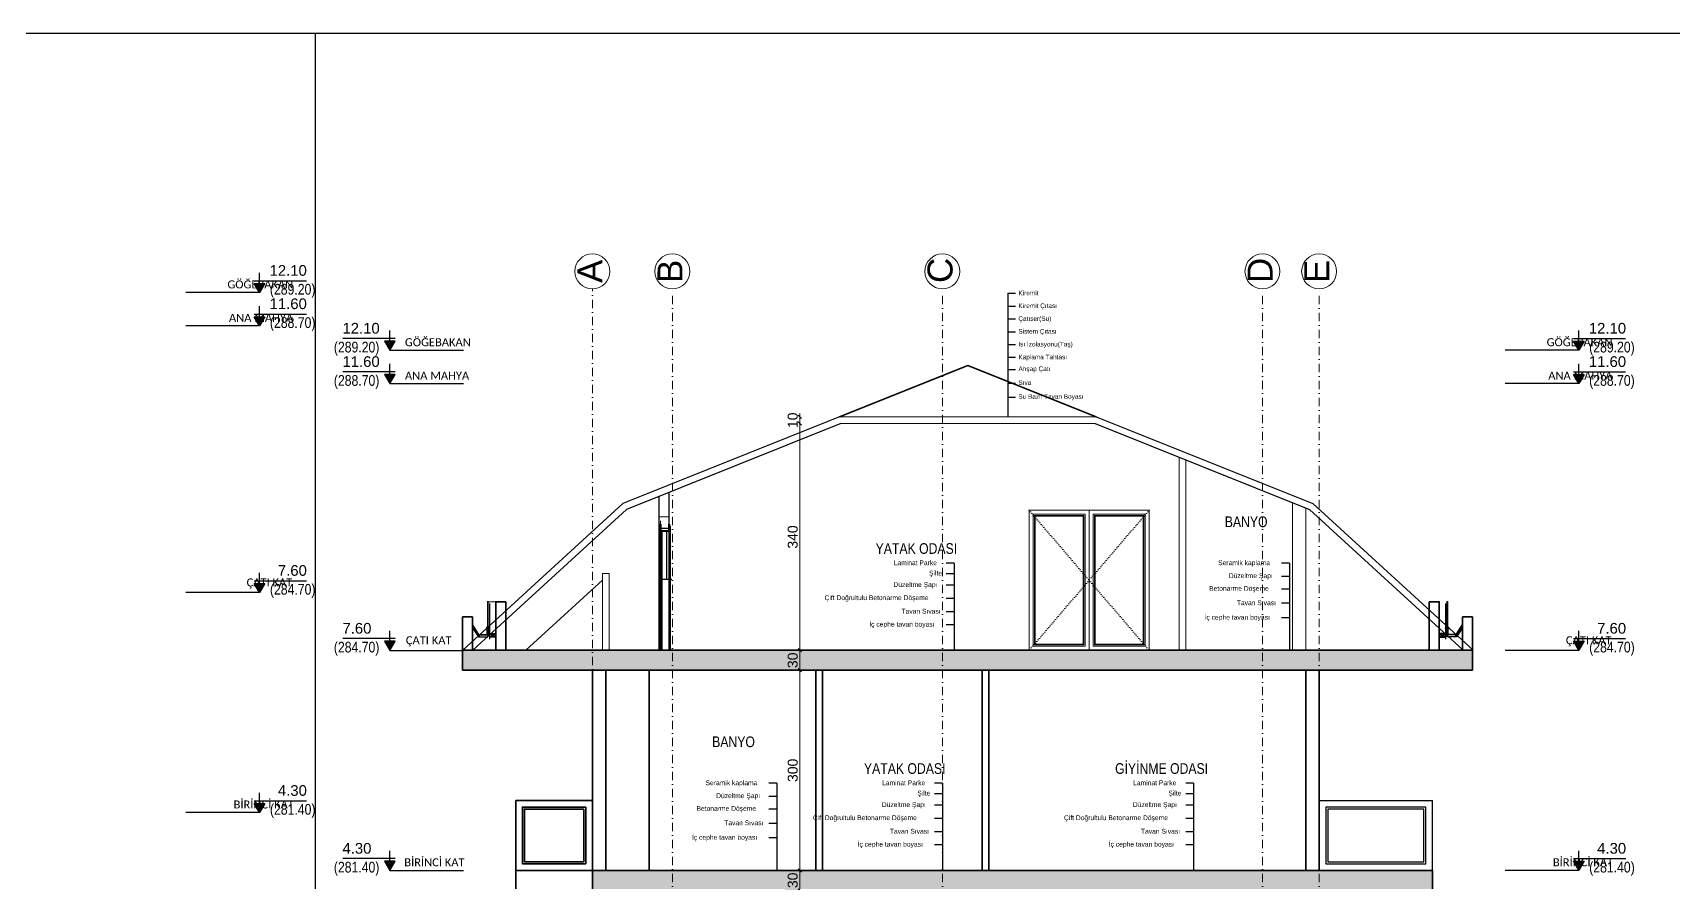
# Model space of a CAD drawing. Header units: millimetres. Extents: x 708 to 46452, y -4963 to 3960.
# Drawn here: x 22442 to 24902, y -3605 to -2332 of the extents above; entities that cross this region are included whole.
import ezdxf

# ---------------------------------------------------------------- set-up
doc = ezdxf.new("R2010")
doc.units = ezdxf.units.MM
for name, pattern in [('ACAD_ISO07W100', [3, 0, -3]), ('ACAD_ISO10W100', [18, 12, -3, 0, -3]), ('DASHDOT', [25.4, 12.7, -6.35, 0, -6.35])]:
    doc.linetypes.add(name, pattern=pattern)
for name, color, linetype, lineweight in [('00_IC_OLCU', 139, 'Continuous', 20), ('00_KOLON', 2, 'Continuous', 35), ('20', 1, 'Continuous', 0), ('AKS', 153, 'ACAD_ISO10W100', 20), ('aks ve noktalılar', 129, 'DASHDOT', 13), ('BETONARME TARAMA', 8, 'Continuous', 25), ('CS DUVAR', 6, 'Continuous', 40), ('duvar', 6, 'Continuous', 35), ('ENK_PLAN', 2, 'Continuous', 0), ('görünüş1', 251, 'Continuous', 35), ('KAPI', 133, 'Continuous', 20), ('Kapı ve Pencereler', 253, 'Continuous', 5), ('KESİTA$0$KAPLAMA', 33, 'Continuous', 25), ('KESİTA$0$Kolon', 164, 'Continuous', 35), ('KESİTA$0$OLUK', 201, 'Continuous', 25), ('KESİTA$0$STANDARD', 7, 'Continuous', 25), ('KESİTA$0$Y3', 155, 'Continuous', 25), ('Merdiven Noktalamaları', 251, 'ACAD_ISO07W100', 20), ('Y', 41, 'Continuous', 30), ('YAZI', 40, 'Continuous', 25), ('YD', 7, 'Continuous', 5), ('yerkapl', 8, 'Continuous', 5), ('Çerçeve', 8, 'Continuous', 30)]:
    doc.layers.add(name, color=color, linetype=linetype, lineweight=lineweight)
doc.layers.add('ARC-ATP-ALÜMİNYUM KORKULUK', color=152, linetype='Continuous')
doc.layers.add('KP', color=1, linetype='Continuous')
doc.layers.add('ARC-ATP-GÖRÜNÜŞ KORKULUK', color=7, linetype='Continuous', lineweight=25, true_color=0x202e69)
doc.styles.add('arial_1_18', font='arial.ttf', dxfattribs={"height": 0.2})
doc.styles.get("Standard").update_dxf_attribs({"font": 'arial.ttf'})
doc.styles.add('şenşakrak', font='swissel.ttf', dxfattribs={"height": 10})
doc.dimstyles.new('ALP_OLCU', dxfattribs={"dimscale": 0, "dimtxt": 15, "dimasz": 5, "dimexe": 0.18, "dimexo": 0.06, "dimgap": 3, "dimtad": 1, "dimdec": 0, "dimrnd": 0.1, "dimzin": 9, "dimdsep": 46, "dimtxsty": 'Standard', "dimblk": 'OBLIQUE', "dimcen": 0, "dimse1": 1, "dimse2": 1, "dimclrd": 256, "dimclre": 256, "dimclrt": 53, "dimadec": 0, "dimazin": 0, "dimtfac": 1, "dimtdec": 0, "dimtix": 1, "dimtmove": 1, "dimatfit": 3, "dimldrblk": 'ARCHTICK', "dimfxl": 0.18, "dimtolj": 1, "dimlwd": -1, "dimarcsym": 0})

# ---------------------------------------------------------------- blocks, each defined once
blk = doc.blocks.new('khjkjhkjh')
at = {"layer": 'Y'}
for p, q in [((645667.6, 4566150.1), (645667.6, 4565964.6)), ((645667.6, 4566150.1), (645678.9, 4566150.1)), ((645667.6, 4566130.9), (645678.9, 4566130.9)), ((645667.6, 4566111.7), (645678.9, 4566111.7)), ((645667.6, 4566092.5), (645678.9, 4566092.5)), ((645667.6, 4566073.3), (645678.9, 4566073.3)), ((645667.6, 4566054.2), (645678.9, 4566054.2)), ((645667.6, 4566035.9), (645678.9, 4566035.9)), ((645667.6, 4566015.4), (645678.9, 4566015.4)), ((645667.6, 4565994.5), (645678.9, 4565994.5))]:
    blk.add_line(p, q, dxfattribs=at)
at = {"layer": 'YD', "style": 'şenşakrak'}
for s, height, p in [('Kiremit', 6.91, (645683.2, 4566147.1)), ('Çatıser(Su)', 6.912, (645683.2, 4566108.7)), ('Kiremit Çıtası', 6.912, (645683.2, 4566127.9)), ('Sistem Çıtası', 6.912, (645683.2, 4566089.5)), ('Isı İzolasyonu(Taş)', 6.912, (645683.2, 4566070.3)), ('Ahşap Çatı', 6.91, (645683.4, 4566033.4)), ('Kaplama Tahtası', 6.912, (645683.2, 4566051.1)), ('Sıva', 6.91, (645683.2, 4566012.7)), ('Su Bazlı Tavan Boyası', 6.912, (645683.2, 4565991.8))]:
    blk.add_text(s, height=height, dxfattribs=at).set_placement(p)
blk = doc.blocks.new('gae')
at = {"layer": 'yerkapl'}
blk.add_hatch(color=256, dxfattribs=at).paths.add_polyline_path([(10.1, 17.5), (-10.1, 17.5), (0, 0)])
for p, q in [((0, 17.5), (0, 37.6)), ((0, 17.5), (0, 37.6)), ((-10.1, 22.5), (89.7, 22.5)), ((-10.1, 22.5), (89.7, 22.5)), ((0, 0), (-10.1, 17.5)), ((-10.1, 17.5), (10.1, 17.5)), ((0, 0), (-10.1, 17.5)), ((-10.1, 17.5), (10.1, 17.5)), ((10.1, 17.5), (0, 0)), ((10.1, 17.5), (0, 0))]:
    blk.add_line(p, q)
blk.add_lwpolyline([(0, 0), (-98.9, 0)])
blk = doc.blocks.new('UDTYUU')
blk.add_line((-169286.9, 45227.8), (-169397.4, 45227.8))
at = {"xscale": 0.7839999999999999, "yscale": 0.7839999999999999, "zscale": 0.7839999999999999}
blk.add_blockref('gae', (-169286.9, 45227.8), dxfattribs=at)
blk = doc.blocks.new('_Oblique')
at = {"color": 0, "linetype": 'ByBlock', "lineweight": -2}
blk.add_line((-0.5, -0.5), (0.5, 0.5), dxfattribs=at)
blk = doc.blocks.new('*D1456')
at = {"layer": '00_IC_OLCU', "transparency": 16777216}
blk.add_line((23592.2, -3617.7), (23592.2, -3587.7), dxfattribs=at)
at = {"layer": 'Defpoints', "color": 0, "transparency": 16777216}
for p in [(23301.1, -3587.7), (23592.2, -3587.7), (23281.1, -3617.7)]:
    blk.add_point(p, dxfattribs=at)
at = {"layer": '00_IC_OLCU', "transparency": 16777216, "xscale": 5, "yscale": 5, "zscale": 5}
for p, rotation in [((23592.2, -3587.7), 90), ((23592.2, -3617.7), 270)]:
    blk.add_blockref('_Oblique', p, dxfattribs=dict(at, rotation=rotation))
at = {"layer": '00_IC_OLCU', "color": 53, "transparency": 16777216, "insert": (23581.6, -3602.7), "char_height": 15, "attachment_point": 5, "rotation": 90}
blk.add_mtext('\\A1;30', dxfattribs=at)
blk = doc.blocks.new('_ArchTick')
at = {"color": 0, "linetype": 'ByBlock', "const_width": 0.15}
blk.add_lwpolyline([(-0.5, -0.5), (0.5, 0.5)], dxfattribs=at)
blk = doc.blocks.new('*D1457')
at = {"layer": '00_IC_OLCU', "transparency": 16777216}
blk.add_line((23592.2, -3587.7), (23592.2, -3287.7), dxfattribs=at)
at = {"layer": 'Defpoints', "color": 0, "transparency": 16777216}
for p in [(23592.2, -3287.7), (23616.1, -3287.7), (23301.1, -3587.7)]:
    blk.add_point(p, dxfattribs=at)
at = {"layer": '00_IC_OLCU', "transparency": 16777216, "xscale": 5, "yscale": 5, "zscale": 5}
for p, rotation in [((23592.2, -3287.7), 90), ((23592.2, -3587.7), 270)]:
    blk.add_blockref('_Oblique', p, dxfattribs=dict(at, rotation=rotation))
at = {"layer": '00_IC_OLCU', "color": 53, "transparency": 16777216, "insert": (23581.6, -3437.7), "char_height": 15, "attachment_point": 5, "rotation": 90}
blk.add_mtext('\\A1;300', dxfattribs=at)
blk = doc.blocks.new('*D1458')
at = {"layer": '00_IC_OLCU', "transparency": 16777216}
blk.add_line((23592.2, -3287.7), (23592.2, -3257.7), dxfattribs=at)
at = {"layer": 'Defpoints', "color": 0, "transparency": 16777216}
for p in [(23592.2, -3257.7), (23843.6, -3257.7), (23616.1, -3287.7)]:
    blk.add_point(p, dxfattribs=at)
at = {"layer": '00_IC_OLCU', "transparency": 16777216, "xscale": 5, "yscale": 5, "zscale": 5}
for p, rotation in [((23592.2, -3257.7), 90), ((23592.2, -3287.7), 270)]:
    blk.add_blockref('_Oblique', p, dxfattribs=dict(at, rotation=rotation))
at = {"layer": '00_IC_OLCU', "color": 53, "transparency": 16777216, "insert": (23581.6, -3272.7), "char_height": 15, "attachment_point": 5, "rotation": 90}
blk.add_mtext('\\A1;30', dxfattribs=at)
blk = doc.blocks.new('*D1459')
at = {"layer": '00_IC_OLCU', "transparency": 16777216}
blk.add_line((23592.2, -3257.7), (23592.2, -2917.7), dxfattribs=at)
at = {"layer": 'Defpoints', "color": 0, "transparency": 16777216}
for p in [(23592.2, -2917.7), (23653.8, -2917.7), (23843.6, -3257.7)]:
    blk.add_point(p, dxfattribs=at)
at = {"layer": '00_IC_OLCU', "transparency": 16777216, "xscale": 5, "yscale": 5, "zscale": 5}
for p, rotation in [((23592.2, -2917.7), 90), ((23592.2, -3257.7), 270)]:
    blk.add_blockref('_Oblique', p, dxfattribs=dict(at, rotation=rotation))
at = {"layer": '00_IC_OLCU', "color": 53, "transparency": 16777216, "insert": (23581.6, -3087.7), "char_height": 15, "attachment_point": 5, "rotation": 90}
blk.add_mtext('\\A1;340', dxfattribs=at)
blk = doc.blocks.new('*D1460')
at = {"layer": '00_IC_OLCU', "transparency": 16777216}
for p, q in [((23592.2, -2907.7), (23592.2, -2902.7)), ((23592.2, -2917.7), (23592.2, -2907.7)), ((23592.2, -2917.7), (23592.2, -2922.7))]:
    blk.add_line(p, q, dxfattribs=at)
at = {"layer": 'Defpoints', "color": 0, "transparency": 16777216}
for p in [(23592.2, -2907.7), (23651.9, -2907.7), (23653.8, -2917.7)]:
    blk.add_point(p, dxfattribs=at)
at = {"layer": '00_IC_OLCU', "transparency": 16777216, "xscale": 5, "yscale": 5, "zscale": 5}
for p, rotation in [((23592.2, -2907.7), 270), ((23592.2, -2917.7), 90)]:
    blk.add_blockref('_Oblique', p, dxfattribs=dict(at, rotation=rotation))
at = {"layer": '00_IC_OLCU', "color": 53, "transparency": 16777216, "insert": (23581.6, -2912.7), "char_height": 15, "attachment_point": 5, "rotation": 90}
blk.add_mtext('\\A1;10', dxfattribs=at)

msp = doc.modelspace()

# ---------------------------------------------------------------- hatches: boundary and pattern name
at = {"layer": 'BETONARME TARAMA'}
h = msp.add_hatch(dxfattribs=at)
h.set_pattern_fill('ANSI36', color=256, scale=3)
h.set_pattern_definition([(45, (4658.086, -4800.719), (5.051394, 18.5217782), [23.8125, -4.7625, 0, -4.7625])])
h.paths.add_polyline_path([(23086.135, -3257.688), (23086.135, -3287.688), (24601.135, -3287.688), (24601.135, -3257.688)])
h = msp.add_hatch(dxfattribs=at)
h.set_pattern_fill('ANSI36', color=256, scale=3)
h.set_pattern_definition([(45, (13010.898, -4387.723), (5.051394, 18.521778), [23.8125, -4.7625, 0, -4.7625])])
h.paths.add_polyline_path([(24371.135, -4297.688), (24371.135, -4247.688), (23336.135, -4247.688), (23336.135, -4297.688)])
h.paths.add_polyline_path([(24541.135, -3947.688), (24541.135, -3917.688), (23281.135, -3917.688), (23281.135, -3947.688)])
h.paths.add_polyline_path([(23281.135, -3587.688), (23281.135, -3617.688), (24541.135, -3617.688), (24541.135, -3587.688)])

# ---------------------------------------------------------------- linework, layer by layer
for p, q in [((23126.547, -3187.336), (23126.547, -3241.113)), ((24560.722, -3187.336), (24560.722, -3241.113))]:
    msp.add_line(p, q)
at = {"lineweight": -2}
for p, q in [((23124.547, -3224.163), (23126.547, -3234.164)), ((23124.547, -3234.164), (23126.547, -3224.163)), ((23124.547, -3224.163), (23126.547, -3234.164)), ((23124.547, -3234.164), (23126.547, -3224.163)), ((23124.548, -3223.957), (23126.548, -3233.958)), ((23124.548, -3233.958), (23126.548, -3223.957)), ((23124.548, -3223.957), (23126.548, -3233.958)), ((23124.548, -3233.958), (23126.548, -3223.957)), ((24562.721, -3223.957), (24560.721, -3233.958)), ((24562.721, -3233.958), (24560.721, -3223.957)), ((24562.721, -3223.957), (24560.721, -3233.958)), ((24562.721, -3233.958), (24560.721, -3223.957)), ((24562.722, -3224.163), (24560.722, -3234.164)), ((24562.722, -3234.164), (24560.722, -3224.163)), ((24562.722, -3224.163), (24560.722, -3234.164)), ((24562.722, -3234.164), (24560.722, -3224.163))]:
    msp.add_line(p, q, dxfattribs=at)
for points in [[(23392.603, -3151.291), (23392.603, -3078.438)], [(23400.13, -3151.291), (23385.077, -3151.291)], [(23086.135, -3207.722), (23086.195, -3207.688)], [(24601.135, -3207.722), (24601.074, -3207.688)]]:
    msp.add_lwpolyline(points)
for points in [[(23126.547, -3234.164), (23126.547, -3234.164), (23124.547, -3234.164), (23124.547, -3224.163), (23126.547, -3224.163), (23126.547, -3234.164)], [(23126.547, -3234.164), (23126.547, -3234.164), (23124.547, -3234.164), (23124.547, -3224.163), (23126.547, -3224.163), (23126.547, -3234.164)], [(23126.548, -3233.958), (23126.548, -3233.958), (23124.548, -3233.958), (23124.548, -3223.957), (23126.548, -3223.957), (23126.548, -3233.958)], [(23126.548, -3233.958), (23126.548, -3233.958), (23124.548, -3233.958), (23124.548, -3223.957), (23126.548, -3223.957), (23126.548, -3233.958)], [(24560.721, -3233.958), (24560.721, -3233.958), (24562.721, -3233.958), (24562.721, -3223.957), (24560.721, -3223.957), (24560.721, -3233.958)], [(24560.721, -3233.958), (24560.721, -3233.958), (24562.721, -3233.958), (24562.721, -3223.957), (24560.721, -3223.957), (24560.721, -3233.958)], [(24560.722, -3234.164), (24560.722, -3234.164), (24562.722, -3234.164), (24562.722, -3224.163), (24560.722, -3224.163), (24560.722, -3234.164)], [(24560.722, -3234.164), (24560.722, -3234.164), (24562.722, -3234.164), (24562.722, -3224.163), (24560.722, -3224.163), (24560.722, -3234.164)]]:
    msp.add_lwpolyline(points, dxfattribs=at)
at = {"layer": '00_KOLON'}
for p, q in [((23136.135, -3184.637), (23136.135, -3257.688)), ((24551.135, -3184.637), (24551.135, -3257.688)), ((23086.135, -3257.688), (23086.135, -3207.688)), ((23086.135, -3207.688), (23101.135, -3207.688)), ((23101.135, -3207.688), (23101.135, -3257.688)), ((23136.135, -3207.688), (23136.135, -3257.688)), ((24551.135, -3207.688), (24551.135, -3257.688)), ((24601.135, -3207.688), (24586.135, -3207.688)), ((24586.135, -3207.688), (24586.135, -3257.688)), ((24601.135, -3257.688), (24601.135, -3207.688)), ((24601.135, -3257.688), (23086.135, -3257.688)), ((24601.135, -3287.688), (23086.135, -3287.688)), ((23281.135, -3587.688), (23281.135, -3287.688)), ((23301.135, -3587.688), (23301.135, -3287.688)), ((23616.135, -3587.688), (23616.135, -3287.688)), ((23626.135, -3587.688), (23626.135, -3287.688)), ((23865.942, -3587.688), (23865.942, -3287.688)), ((23875.942, -3587.688), (23875.942, -3287.688)), ((24351.135, -3587.688), (24351.135, -3287.688)), ((24371.135, -3587.688), (24371.135, -3287.688)), ((24541.135, -3587.688), (23281.135, -3587.688)), ((23281.135, -3947.688), (23281.135, -3587.688))]:
    msp.add_line(p, q, dxfattribs=at)
for points in [[(23136.135, -3257.688), (23136.135, -3185.004), (23151.135, -3185.004), (23151.135, -3257.688)], [(24551.135, -3257.688), (24551.135, -3185.004), (24536.135, -3185.004), (24536.135, -3257.688)], [(23086.135, -3287.688), (23086.135, -3257.688)], [(23086.135, -3287.688), (23086.135, -3257.688)], [(24601.135, -3287.688), (24601.135, -3257.688)], [(24601.135, -3287.688), (24601.135, -3257.688)], [(24541.135, -3617.688), (24541.135, -3587.688)]]:
    msp.add_lwpolyline(points, dxfattribs=at)
at = {"layer": '20'}
for p, q in [((23651.877, -2907.688), (24036.877, -2907.688)), ((23653.803, -2917.688), (24034.951, -2917.688)), ((24161.135, -2968.161), (24161.135, -3257.688)), ((24171.135, -2972.161), (24171.135, -3257.688)), ((24331.135, -3036.161), (24331.135, -3257.688)), ((24351.135, -3044.161), (24351.135, -3257.688)), ((23381.277, -3146.58), (23385.987, -3151.291))]:
    msp.add_line(p, q, dxfattribs=at)
at = {"layer": 'AKS', "color": 30, "linetype": 'Continuous', "lineweight": 5}
for centre in [(23281.135, -2689.339), (23401.135, -2689.339), (23806.135, -2689.339), (24286.135, -2689.339), (24371.135, -2689.339)]:
    msp.add_circle(centre, 26.25, dxfattribs=at)
at = {"layer": 'aks ve noktalılar'}
for points in [[(23281.135, -3305.589), (23281.135, -2715.589)], [(23401.135, -4676.598), (23401.135, -2715.589)], [(23806.135, -4676.598), (23806.135, -2715.589)], [(24286.135, -4676.598), (24286.135, -2715.589)], [(24371.135, -4676.598), (24371.135, -2715.589)], [(23281.135, -4676.598), (23281.135, -3305.589)]]:
    msp.add_lwpolyline(points, dxfattribs=at)
at = {"layer": 'ARC-ATP-ALÜMİNYUM KORKULUK'}
for p, q in [((24371.135, -3587.688), (24371.135, -3482.688)), ((24541.135, -3587.688), (24541.135, -3482.688))]:
    msp.add_line(p, q, dxfattribs=at)
msp.add_lwpolyline([(24371.135, -3482.688), (24541.135, -3482.688)], dxfattribs=at)
at = {"layer": 'ARC-ATP-GÖRÜNÜŞ KORKULUK'}
for points in [[(24531.135, -3492.688), (24381.135, -3492.688), (24381.135, -3577.688), (24531.135, -3577.688)], [(24528.135, -3495.688), (24384.135, -3495.688), (24384.135, -3574.688), (24528.135, -3574.688)]]:
    msp.add_lwpolyline(points, close=True, dxfattribs=at)
at = {"layer": 'CS DUVAR'}
for p, q in [((23383.135, -3068.438), (23383.135, -3257.688)), ((23383.135, -3078.438), (23383.135, -3074.455)), ((23396.135, -3068.438), (23396.135, -3257.688)), ((23396.135, -3078.438), (23396.135, -3068.438)), ((23383.135, -3078.438), (23398.135, -3078.438))]:
    msp.add_line(p, q, dxfattribs=at)
at = {"layer": 'duvar'}
for points in [[(23136.135, -3257.688), (23136.135, -3184.832), (23151.135, -3185.004), (23151.135, -3257.688), (23136.135, -3257.688)], [(24551.135, -3257.688), (24551.135, -3184.832), (24536.135, -3185.004), (24536.135, -3257.688), (24551.135, -3257.688)]]:
    msp.add_lwpolyline(points, dxfattribs=at)
at = {"layer": 'ENK_PLAN'}
msp.add_line((23296.135, -3257.688), (23296.135, -3142.688), dxfattribs=at)
for points in [[(23381.135, -3057.688), (23396.135, -3057.688), (23396.135, -3257.688)], [(23381.135, -3257.688), (23381.135, -3068.438)], [(23296.135, -3142.688), (23306.135, -3142.688)], [(23306.135, -3142.688), (23306.135, -3257.688)], [(23136.135, -3185.004), (23123.547, -3185.004)], [(23096.135, -3257.688), (24601.135, -3257.688)]]:
    msp.add_lwpolyline(points, dxfattribs=at)
at = {"layer": 'görünüş1'}
for p, q in [((23366.135, -3587.688), (23366.135, -3287.688)), ((23166.135, -3587.688), (23166.135, -3482.688))]:
    msp.add_line(p, q, dxfattribs=at)
for points in [[(23651.877, -2907.688), (23844.377, -2830.688), (24036.877, -2907.688)], [(23166.135, -3482.688), (23281.135, -3482.688)], [(23281.135, -3617.688), (23166.135, -3617.688), (23166.135, -3587.688), (23281.135, -3587.688)]]:
    msp.add_lwpolyline(points, dxfattribs=at)
for points in [[(23271.135, -3492.688), (23176.135, -3492.688), (23176.135, -3577.688), (23271.135, -3577.688)], [(23268.135, -3495.688), (23179.135, -3495.688), (23179.135, -3574.688), (23268.135, -3574.688)]]:
    msp.add_lwpolyline(points, close=True, dxfattribs=at)
at = {"layer": 'KAPI'}
for p, q in [((23381.277, -3257.688), (23381.277, -3079.094)), ((23381.977, -3257.688), (23381.977, -3079.363)), ((23398.135, -3078.438), (23383.135, -3078.438)), ((23385.077, -3257.688), (23385.077, -3078.438)), ((23385.777, -3257.688), (23385.777, -3078.438)), ((23396.135, -3081.438), (23396.135, -3257.688)), ((23398.13, -3078.851), (23398.13, -3257.688))]:
    msp.add_line(p, q, dxfattribs=at)
msp.add_lwpolyline([(23381.135, -3057.688), (23381.135, -3068.038, 0.41421356), (23381.535, -3068.438), (23383.135, -3068.438), (23383.135, -3063.705)], format="xyb", dxfattribs=at)
msp.add_lwpolyline([(23396.135, -3079.188), (23396.135, -3071.688), (23397.735, -3071.688, -0.41421356), (23398.135, -3072.088), (23398.135, -3078.788, -0.41421356), (23397.735, -3079.188)], format="xyb", close=True, dxfattribs=at)
at = {"layer": 'Kapı ve Pencereler'}
for points in [[(23936.135, -3257.688), (24026.135, -3257.688), (24026.135, -3047.688), (23936.135, -3047.688)], [(24116.135, -3257.688), (24026.135, -3257.688), (24026.135, -3047.688), (24116.135, -3047.688)], [(23942.135, -3251.688), (24020.135, -3251.688), (24020.135, -3053.688), (23942.135, -3053.688)], [(23944.135, -3249.688), (24018.135, -3249.688), (24018.135, -3055.688), (23944.135, -3055.688)], [(23945.135, -3248.688), (24017.135, -3248.688), (24017.135, -3056.688), (23945.135, -3056.688)], [(24110.135, -3251.688), (24032.135, -3251.688), (24032.135, -3053.688), (24110.135, -3053.688)], [(24108.135, -3249.688), (24034.135, -3249.688), (24034.135, -3055.688), (24108.135, -3055.688)], [(24107.135, -3248.688), (24035.135, -3248.688), (24035.135, -3056.688), (24107.135, -3056.688)]]:
    msp.add_lwpolyline(points, close=True, dxfattribs=at)
at = {"layer": 'KESİTA$0$KAPLAMA', "lineweight": -2}
for p, q in [((23124.547, -3222.653), (23125.025, -3224.099)), ((23124.547, -3222.653), (23125.025, -3224.099)), ((23124.548, -3222.447), (23125.025, -3223.893)), ((23124.548, -3222.447), (23125.025, -3223.893)), ((24562.721, -3222.447), (24562.244, -3223.893)), ((24562.721, -3222.447), (24562.244, -3223.893)), ((24562.722, -3222.653), (24562.245, -3224.099)), ((24562.722, -3222.653), (24562.245, -3224.099))]:
    msp.add_line(p, q, dxfattribs=at)
at = {"layer": 'KESİTA$0$Kolon', "lineweight": -2}
for p, q in [((23123.547, -3184.432), (23123.547, -3234.426)), ((23123.547, -3184.432), (23123.547, -3234.426)), ((23123.547, -3186.726), (23123.547, -3234.632)), ((23123.547, -3186.726), (23123.547, -3234.632)), ((23124.047, -3184.152), (23124.047, -3234.96)), ((23124.047, -3184.152), (23124.047, -3235.166)), ((24563.222, -3184.152), (24563.222, -3234.96)), ((24563.222, -3184.152), (24563.222, -3235.166)), ((24563.722, -3184.432), (24563.722, -3234.426)), ((24563.722, -3184.432), (24563.722, -3234.426)), ((24563.722, -3186.726), (24563.722, -3234.632)), ((24563.722, -3186.726), (24563.722, -3234.632)), ((23110.551, -3234.423), (23101.135, -3219.924)), ((23110.551, -3234.423), (23101.135, -3219.924)), ((23112.073, -3237.685), (23101.135, -3220.842)), ((24575.196, -3237.685), (24586.135, -3220.842)), ((24576.718, -3234.423), (24586.135, -3219.924)), ((24576.718, -3234.423), (24586.135, -3219.924))]:
    msp.add_line(p, q, dxfattribs=at)
for points in [[(23101.135, -3223.786), (23110.161, -3237.685), (23124.047, -3237.685), (23124.047, -3184.152)], [(24586.135, -3223.786), (24577.108, -3237.685), (24563.222, -3237.685), (24563.222, -3184.152)], [(23108.639, -3234.423), (23123.547, -3234.423)], [(24578.63, -3234.423), (24563.722, -3234.423)]]:
    msp.add_lwpolyline(points, dxfattribs=at)
at = {"layer": 'KESİTA$0$OLUK', "lineweight": -2}
for p, q in [((23110.887, -3234.023), (23101.135, -3219.006)), ((23110.887, -3234.023), (23101.135, -3219.006)), ((23122.065, -3222.829), (23122.065, -3225.034)), ((23122.065, -3222.829), (23123.148, -3222.829)), ((23122.065, -3222.829), (23122.065, -3225.034)), ((23122.065, -3222.829), (23123.148, -3222.829)), ((23122.065, -3223.035), (23122.065, -3225.24)), ((23122.065, -3223.035), (23123.147, -3223.035)), ((23122.065, -3223.035), (23122.065, -3225.24)), ((23122.065, -3223.035), (23123.147, -3223.035)), ((23123.147, -3223.035), (23123.147, -3234.229)), ((23123.148, -3222.829), (23123.148, -3234.023)), ((24564.121, -3222.829), (24564.121, -3234.023)), ((24565.204, -3222.829), (24564.121, -3222.829)), ((24565.204, -3222.829), (24564.121, -3222.829)), ((24564.122, -3223.035), (24564.122, -3234.229)), ((24565.204, -3223.035), (24564.122, -3223.035)), ((24565.204, -3223.035), (24564.122, -3223.035)), ((24565.204, -3222.829), (24565.204, -3225.034)), ((24565.204, -3222.829), (24565.204, -3225.034)), ((24565.204, -3223.035), (24565.204, -3225.24)), ((24565.204, -3223.035), (24565.204, -3225.24)), ((24576.382, -3234.023), (24586.135, -3219.006)), ((24576.382, -3234.023), (24586.135, -3219.006)), ((23121.619, -3225.535), (23122.565, -3225.535)), ((23121.619, -3225.535), (23122.565, -3225.535)), ((23121.62, -3225.329), (23122.565, -3225.329)), ((23121.62, -3225.329), (23122.565, -3225.329)), ((23122.565, -3223.229), (23122.565, -3225.329)), ((23122.565, -3223.229), (23122.565, -3225.329)), ((23122.565, -3223.435), (23122.565, -3225.535)), ((23122.565, -3223.435), (23122.565, -3225.535)), ((24564.704, -3223.229), (24564.704, -3225.329)), ((24564.704, -3223.229), (24564.704, -3225.329)), ((24564.704, -3223.435), (24564.704, -3225.535)), ((24564.704, -3223.435), (24564.704, -3225.535)), ((24565.649, -3225.329), (24564.704, -3225.329)), ((24565.649, -3225.329), (24564.704, -3225.329)), ((24565.65, -3225.535), (24564.704, -3225.535)), ((24565.65, -3225.535), (24564.704, -3225.535))]:
    msp.add_line(p, q, dxfattribs=at)
for points in [[(23108.976, -3234.023), (23123.148, -3234.023), (23123.148, -3222.829)], [(24578.294, -3234.023), (24564.121, -3234.023), (24564.121, -3222.829)]]:
    msp.add_lwpolyline(points, dxfattribs=at)
at = {"layer": 'KESİTA$0$STANDARD', "color": 240, "linetype": 'ByBlock', "lineweight": 13}
for p, q in [((23125.046, -3223.957), (23124.512, -3222.338)), ((23125.046, -3223.957), (23124.512, -3222.338)), ((23125.046, -3224.163), (23124.512, -3222.544)), ((23125.046, -3224.163), (23124.512, -3222.544)), ((24562.223, -3223.957), (24562.757, -3222.338)), ((24562.223, -3223.957), (24562.757, -3222.338)), ((24562.223, -3224.163), (24562.758, -3222.544)), ((24562.223, -3224.163), (24562.758, -3222.544)), ((23126.852, -3229.636), (23126.547, -3228.714)), ((23126.852, -3229.636), (23126.547, -3228.714)), ((23126.852, -3229.43), (23126.548, -3228.507)), ((23126.852, -3229.43), (23126.548, -3228.507)), ((24560.417, -3229.43), (24560.721, -3228.507)), ((24560.417, -3229.43), (24560.721, -3228.507)), ((24560.417, -3229.636), (24560.722, -3228.714)), ((24560.417, -3229.636), (24560.722, -3228.714))]:
    msp.add_line(p, q, dxfattribs=at)
at = {"layer": 'KESİTA$0$Y3', "lineweight": -2}
for p, q in [((23136.134, -3232.891, 705.999), (23127.073, -3237.891)), ((23136.134, -3237.891, 705.999), (23127.073, -3232.891)), ((23136.134, -3232.891, 705.999), (23127.073, -3237.891)), ((23136.134, -3237.891, 705.999), (23127.073, -3232.891)), ((23136.135, -3232.685, 705.999), (23127.074, -3237.685)), ((23136.135, -3237.685, 705.999), (23127.074, -3232.685)), ((23136.135, -3232.685, 705.999), (23127.074, -3237.685)), ((23136.135, -3237.685, 705.999), (23127.074, -3232.685)), ((24551.135, -3232.685, 705.999), (24560.195, -3237.685)), ((24551.135, -3237.685, 705.999), (24560.195, -3232.685)), ((24551.135, -3232.685, 705.999), (24560.195, -3237.685)), ((24551.135, -3237.685, 705.999), (24560.195, -3232.685)), ((24551.135, -3232.891, 705.999), (24560.196, -3237.891)), ((24551.135, -3237.891, 705.999), (24560.196, -3232.891)), ((24551.135, -3232.891, 705.999), (24560.196, -3237.891)), ((24551.135, -3237.891, 705.999), (24560.196, -3232.891))]:
    msp.add_line(p, q, dxfattribs=at)
for points in [[(23136.134, -3237.891), (23127.073, -3237.891), (23127.073, -3232.891), (23136.134, -3232.891)], [(23136.134, -3237.891), (23127.073, -3237.891), (23127.073, -3232.891), (23136.134, -3232.891)], [(23136.135, -3237.685), (23127.074, -3237.685), (23127.074, -3232.685), (23136.135, -3232.685)], [(23136.135, -3237.685), (23127.074, -3237.685), (23127.074, -3232.685), (23136.135, -3232.685)], [(24551.135, -3237.685), (24560.195, -3237.685), (24560.195, -3232.685), (24551.135, -3232.685)], [(24551.135, -3237.685), (24560.195, -3237.685), (24560.195, -3232.685), (24551.135, -3232.685)], [(24551.135, -3237.891), (24560.196, -3237.891), (24560.196, -3232.891), (24551.135, -3232.891)], [(24551.135, -3237.891), (24560.196, -3237.891), (24560.196, -3232.891), (24551.135, -3232.891)]]:
    msp.add_lwpolyline(points, close=True, dxfattribs=at)
at = {"layer": 'KP'}
for p, q in [((23651.877, -2907.688), (23326.877, -3037.688)), ((23653.803, -2917.688), (23332.287, -3046.294)), ((24034.951, -2917.688), (24356.467, -3046.294)), ((24036.877, -2907.688), (24361.877, -3037.688)), ((23396.135, -3257.688), (23396.135, -3020.755)), ((23326.877, -3037.688), (23086.877, -3257.688)), ((23332.287, -3046.294), (23101.676, -3257.688)), ((23381.135, -3257.688), (23381.135, -3026.755)), ((24356.467, -3046.294), (24587.078, -3257.688)), ((24361.877, -3037.688), (24601.877, -3257.688))]:
    msp.add_line(p, q, dxfattribs=at)
for points in [[(23383.135, -3072.521), (23381.135, -3074.355)], [(23381.135, -3074.355), (23398.135, -3074.355)], [(23296.135, -3152.271), (23181.135, -3257.688)]]:
    msp.add_lwpolyline(points, dxfattribs=at)
at = {"layer": 'Merdiven Noktalamaları'}
for p, q in [((23936.135, -3047.688), (24026.135, -3152.688)), ((24116.135, -3047.688), (24026.135, -3152.688)), ((24026.135, -3152.688), (23936.135, -3257.688)), ((24026.135, -3152.688), (24116.135, -3257.688))]:
    msp.add_line(p, q, dxfattribs=at)
at = {"layer": 'Y'}
for p, q in [((23823.635, -3126.814), (23811.819, -3126.814)), ((23823.635, -3142.891), (23811.819, -3142.891)), ((23823.635, -3126.814), (23823.635, -3257.688)), ((24326.528, -3126.814), (24314.713, -3126.814)), ((24326.528, -3146.807), (24314.713, -3146.807)), ((24326.528, -3126.814), (24326.528, -3257.688)), ((23823.635, -3160.109), (23811.819, -3160.109)), ((24326.528, -3165.8), (24314.713, -3165.8)), ((23823.635, -3179.768), (23811.819, -3179.768)), ((24326.528, -3187.206), (24314.713, -3187.206)), ((23823.635, -3199.843), (23811.819, -3199.843)), ((23823.635, -3219.619), (23811.819, -3219.619)), ((24326.528, -3208.981), (24314.713, -3208.981)), ((23557.677, -3456.814), (23545.861, -3456.814)), ((23557.677, -3456.814), (23557.677, -3587.688)), ((23806.135, -3456.814), (23794.319, -3456.814)), ((23806.135, -3456.814), (23806.135, -3587.688)), ((24182.739, -3456.814), (24170.924, -3456.814)), ((24182.739, -3456.814), (24182.739, -3587.688)), ((23557.677, -3476.807), (23545.861, -3476.807)), ((23806.135, -3472.891), (23794.319, -3472.891)), ((23806.135, -3490.109), (23794.319, -3490.109)), ((24182.739, -3472.891), (24170.924, -3472.891)), ((24182.739, -3490.109), (24170.924, -3490.109)), ((23557.677, -3495.8), (23545.861, -3495.8)), ((23557.677, -3517.206), (23545.861, -3517.206)), ((23806.135, -3509.768), (23794.319, -3509.768)), ((24182.739, -3509.768), (24170.924, -3509.768)), ((23557.677, -3538.981), (23545.861, -3538.981)), ((23806.135, -3529.843), (23794.319, -3529.843)), ((24182.739, -3529.843), (24170.924, -3529.843)), ((23806.135, -3549.619), (23794.319, -3549.619)), ((24182.739, -3549.619), (24170.924, -3549.619))]:
    msp.add_line(p, q, dxfattribs=at)
at = {"layer": 'Çerçeve'}
for p, q in [((4940.496, -2332.719), (44558.889, -2331.52)), ((22865.971, -4961.978), (22865.971, -2331.581))]:
    msp.add_line(p, q, dxfattribs=at)

# ---------------------------------------------------------------- block references
msp.add_blockref('khjkjhkjh', (-621763.2, -4568872.264))
at = {"layer": 'YAZI', "rotation": 0.003745496331365286}
for p in [(192071.634, -47937.726), (192071.637, -47987.726), (194050.353, -48024.443), (194050.356, -48074.443), (192071.663, -48387.726), (194050.382, -48474.443), (192071.685, -48717.726), (194050.404, -48804.443)]:
    msp.add_blockref('UDTYUU', p, dxfattribs=at)
at = {"layer": 'YAZI', "xscale": -1}
for p in [(-146309.671, -48035.517), (-146309.671, -48085.517), (-146309.671, -48485.517), (-146309.671, -48815.517)]:
    msp.add_blockref('UDTYUU', p, dxfattribs=at)

# ---------------------------------------------------------------- texts
at = {"layer": 'AKS', "color": 30, "linetype": 'Continuous', "lineweight": 5, "style": 'arial_1_18'}
for s, p in [('A', (23296.235, -2706.78)), ('B', (23416.235, -2706.78)), ('C', (23821.235, -2706.78)), ('D', (24301.235, -2706.78)), ('E', (24386.235, -2706.78))]:
    msp.add_text(s, height=37.5, rotation=90, dxfattribs=at).set_placement(p)
at = {"layer": 'YAZI', "color": 3, "char_height": 16, "width": 92.86722, "attachment_point": 3, "rotation": 0.003745}
for s, insert in [('12.10', (22852.807, -2679.913)), ('11.60', (22852.81, -2729.913)), ('12.10', (24831.526, -2766.63)), ('11.60', (24831.529, -2816.63)), ('7.60', (22852.836, -3129.913)), ('7.60', (24831.555, -3216.63)), ('4.30', (22852.858, -3459.913)), ('4.30', (24831.577, -3546.63))]:
    msp.add_mtext(s, dxfattribs=dict(at, insert=insert))
at = {"layer": 'YAZI', "char_height": 12, "width": 163.71145, "attachment_point": 9, "rotation": 0.003745}
for s, insert in [('{\\fCalibri|b0|i0|c162|p34;GÖĞEBAKAN}', (22832.338, -2715.009)), ('{\\fCalibri|b0|i0|c162|p34;ANA MAHYA}', (22832.341, -2765.009)), ('{\\fCalibri|b0|i0|c162|p34;GÖĞEBAKAN}', (24811.057, -2801.726)), ('{\\fCalibri|b0|i0|c162|p34;ANA MAHYA}', (24811.06, -2851.726)), ('{\\fCalibri|b0|i0|c162|p34;ÇATI KAT}', (22830.962, -3165.009)), ('{\\fCalibri|b0|i0|c162|p34;ÇATI KAT}', (24809.681, -3251.726)), ('{\\fCalibri|b0|i0|c162|p34;BİRİNCİ KAT}', (22833.367, -3495.009)), ('{\\fCalibri|b0|i0|c162|p34;BİRİNCİ KAT}', (24812.086, -3581.725))]:
    msp.add_mtext(s, dxfattribs=dict(at, insert=insert))
at = {"layer": 'YAZI', "color": 2, "char_height": 16, "width": 80.64723, "attachment_point": 1, "rotation": 0.003745}
for s, insert in [('{\\fArial Narrow|b0|i0|c162|p34;(289.20)}', (22797.425, -2708.183)), ('{\\fArial Narrow|b0|i0|c162|p34;(288.70)}', (22797.429, -2758.183)), ('{\\fArial Narrow|b0|i0|c162|p34;(289.20)}', (24776.144, -2794.9)), ('{\\fArial Narrow|b0|i0|c162|p34;(288.70)}', (24776.148, -2844.9)), ('{\\fArial Narrow|b0|i0|c162|p34;(284.70)}', (22797.455, -3158.183)), ('{\\fArial Narrow|b0|i0|c162|p34;(284.70)}', (24776.174, -3244.9)), ('{\\fArial Narrow|b0|i0|c162|p34;(281.40)}', (22797.476, -3488.183)), ('{\\fArial Narrow|b0|i0|c162|p34;(281.40)}', (24776.195, -3574.9))]:
    msp.add_mtext(s, dxfattribs=dict(at, insert=insert))
at = {"layer": 'YAZI', "color": 3, "char_height": 16, "width": 92.86722, "attachment_point": 1}
for s, insert in [('12.10', (22906.197, -2766.642)), ('11.60', (22906.197, -2816.642)), ('7.60', (22906.197, -3216.642)), ('4.30', (22906.197, -3546.642))]:
    msp.add_mtext(s, dxfattribs=dict(at, insert=insert))
at = {"layer": 'YAZI', "color": 2, "char_height": 16, "width": 80.64723, "attachment_point": 3}
for s, insert in [('{\\fArial Narrow|b0|i0|c162|p34;(289.20)}', (22961.58, -2794.908)), ('{\\fArial Narrow|b0|i0|c162|p34;(288.70)}', (22961.58, -2844.908)), ('{\\fArial Narrow|b0|i0|c162|p34;(284.70)}', (22961.58, -3244.908)), ('{\\fArial Narrow|b0|i0|c162|p34;(281.40)}', (22961.58, -3574.908))]:
    msp.add_mtext(s, dxfattribs=dict(at, insert=insert))
at = {"layer": 'YAZI'}
for s, insert, char_height, width, attachment_point in [('{\\fCalibri|b0|i0|c162|p34;GÖĞEBAKAN}', (22999.927, -2801.731), 12, 163.71145, 7), ('{\\fCalibri|b0|i0|c162|p34;ANA MAHYA}', (22999.927, -2851.731), 12, 163.71145, 7), ('{\\fArial Narrow|b0|i0|c162|p34;\\H0.7716x;BANYO}', (24229.562, -3056.868), 20.736, 189.49447, 1), ('{\\fArial Narrow|b0|i0|c162|p34;\\H0.7716x;YATAK ODASI}', (23705.908, -3096.978), 20.736, 189.49447, 1), ('{\\fCalibri|b0|i0|c162|p34;ÇATI KAT}', (23001.332, -3251.731), 12, 163.71145, 7), ('{\\fArial Narrow|b0|i0|c162|p34;\\H0.7716x;BANYO}', (23460.711, -3386.868), 20.736, 189.49447, 1), ('{\\fArial Narrow|b0|i0|c162|p34;\\H0.7716x;YATAK ODASI}', (23688.408, -3426.978), 20.736, 189.49447, 1), ('{\\fArial Narrow|b0|i0|c162|p34;\\H0.7716x;GİYİNME ODASI}', (24065.012, -3426.978), 20.736, 189.49447, 1), ('{\\fCalibri|b0|i0|c162|p34;BİRİNCİ KAT}', (22998.948, -3581.731), 12, 163.71145, 7)]:
    msp.add_mtext(s, dxfattribs=dict(at, insert=insert, char_height=char_height, width=width, attachment_point=attachment_point))
at = {"layer": 'YD', "style": 'şenşakrak'}
for s, p in [('Laminat Parke', (23732.996, -3129.975)), ('Seramik kaplama', (24219.654, -3129.975)), ('Şilte', (23785.928, -3145.466)), ('Düzeltme Şapı', (24235.559, -3149.381)), ('Düzeltme Şapı', (23732.665, -3162.684)), ('Betonarme Döşeme', (24206.113, -3168.425)), ('Çift Doğrultulu Betonarme Döşeme', (23629.316, -3182.393)), ('Tavan Sıvası', (23744.748, -3202.618)), ('Tavan Sıvası', (24247.642, -3189.982)), ('İç cephe tavan boyası', (23696.388, -3222.054)), ('İç cephe tavan boyası', (24199.281, -3211.756)), ('Seramik kaplama', (23450.802, -3459.975)), ('Laminat Parke', (23715.496, -3459.975)), ('Şilte', (23768.428, -3475.466)), ('Laminat Parke', (24092.1, -3459.975)), ('Şilte', (24145.032, -3475.466)), ('Betonarme Döşeme', (23437.261, -3498.425)), ('Düzeltme Şapı', (23466.707, -3479.381)), ('Düzeltme Şapı', (23715.165, -3492.684)), ('Düzeltme Şapı', (24091.769, -3492.684)), ('Tavan Sıvası', (23478.79, -3519.982)), ('Çift Doğrultulu Betonarme Döşeme', (23611.816, -3512.393)), ('Çift Doğrultulu Betonarme Döşeme', (23988.42, -3512.393)), ('İç cephe tavan boyası', (23430.43, -3541.756)), ('Tavan Sıvası', (23727.248, -3532.618)), ('Tavan Sıvası', (24103.852, -3532.618)), ('İç cephe tavan boyası', (23678.888, -3552.054)), ('İç cephe tavan boyası', (24055.492, -3552.054))]:
    msp.add_text(s, height=7.2, dxfattribs=at).set_placement(p)

# ---------------------------------------------------------------- dimensions: what is measured, and where the dimension line sits
at = {"layer": '00_IC_OLCU'}
for base, p1, p2, picture, middle in [((23592.219, -2907.688), (23653.803, -2917.688), (23651.877, -2907.688), '*D1460', (23581.561, -2912.688)), ((23592.219, -2917.688), (23843.635, -3257.688), (23653.803, -2917.688), '*D1459', (23581.555, -3087.688)), ((23592.219, -3257.688), (23616.135, -3287.688), (23843.635, -3257.688), '*D1458', (23581.555, -3272.688)), ((23592.219, -3287.688), (23301.135, -3587.688), (23616.135, -3287.688), '*D1457', (23581.555, -3437.688)), ((23592.219, -3587.688), (23281.135, -3617.688), (23301.135, -3587.688), '*D1456', (23581.555, -3602.688))]:
    dim = msp.add_linear_dim(base=base, p1=p1, p2=p2, angle=90, dimstyle='ALP_OLCU', override={"dimscale": 1}, dxfattribs=at)
    dim.commit()
    dim.dimension.update_dxf_attribs({"geometry": picture, "text_midpoint": middle})

doc.saveas('drawing.dxf')
